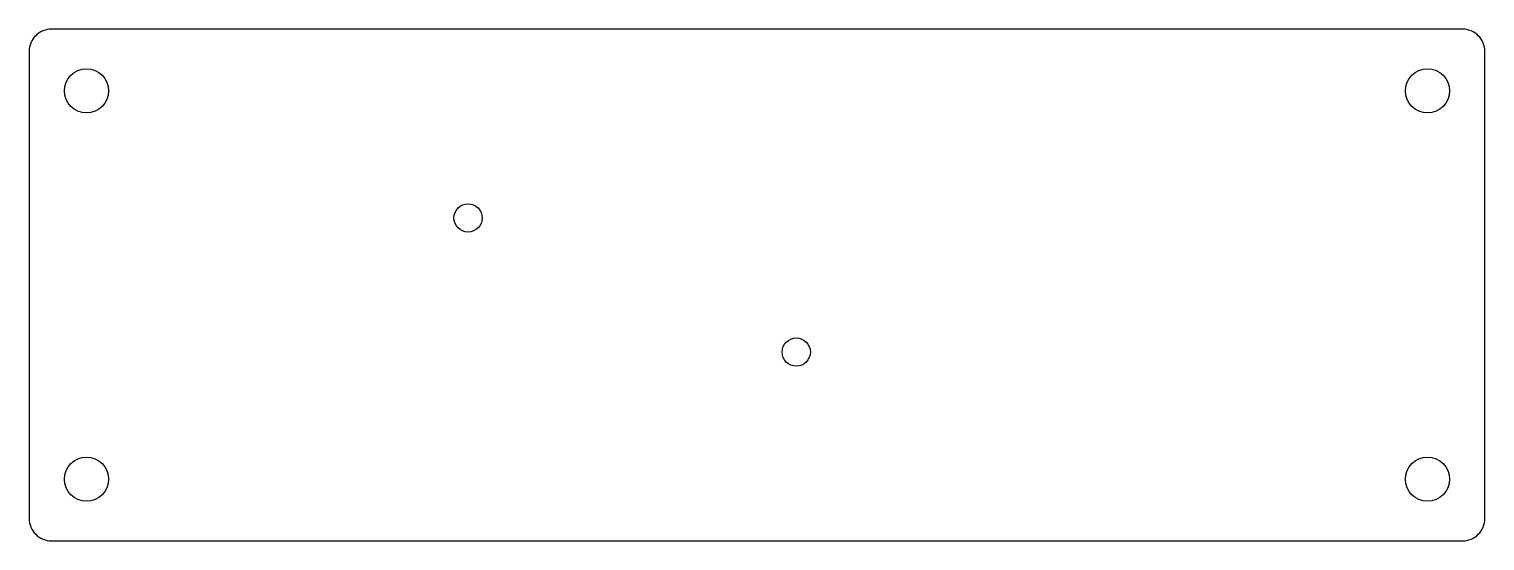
# Model space of a CAD drawing. Header units: millimetres. Extents: x -1.3 to 81.2, y 0 to 29.
import ezdxf

# ---------------------------------------------------------------- set-up
doc = ezdxf.new("R2010")
doc.units = ezdxf.units.MM

msp = doc.modelspace()

# ---------------------------------------------------------------- linework, layer by layer
msp.add_lwpolyline([(-1.27, 1.27, 0.414214), (0, 0), (79.96, 0, 0.414214), (81.23, 1.27), (81.23, 27.73, 0.414214), (79.96, 29), (0, 29, 0.414214), (-1.27, 27.73)], format="xyb", close=True)
for centre, radius in [((1.98, 25.5), 1.25), ((77.98, 25.5), 1.25), ((23.605, 18.3), 0.8), ((42.205, 10.7), 0.8), ((1.98, 3.5), 1.25), ((77.98, 3.5), 1.25)]:
    msp.add_circle(centre, radius)

doc.saveas('drawing.dxf')
